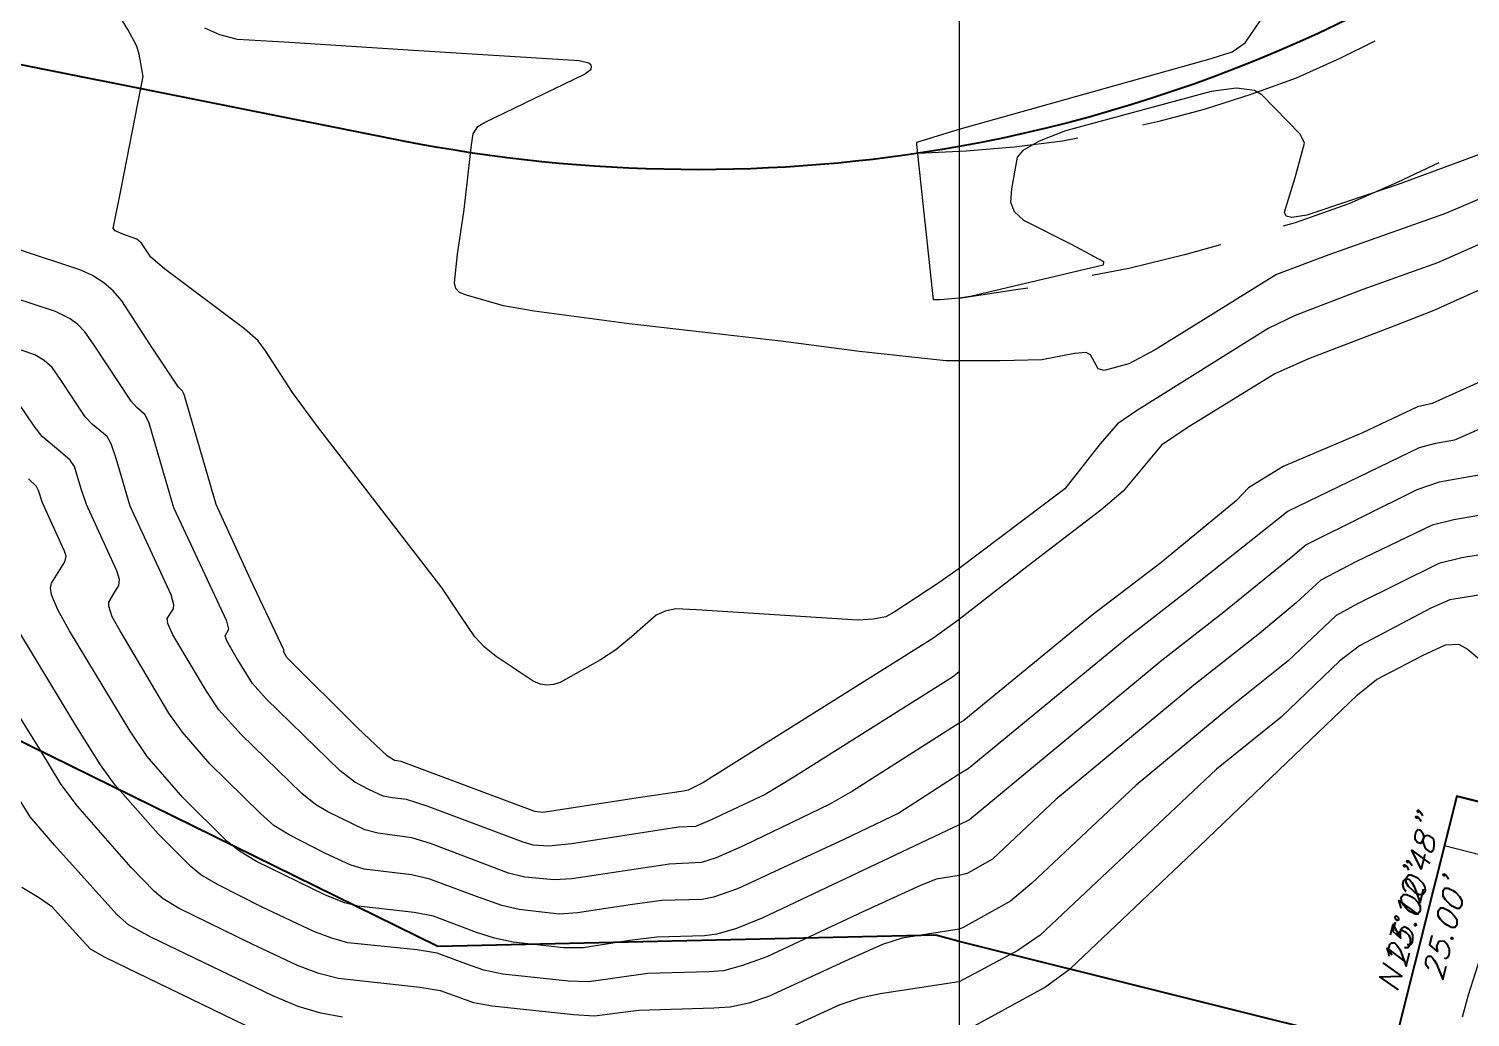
# Model space of a CAD drawing. Header units: feet. Extents: x 7 to 2308, y -319 to 1396.
# Drawn here: x 656.9 to 793.8, y 19.7 to 113.6 of the extents above; entities that cross this region are included whole.
import ezdxf

# ---------------------------------------------------------------- set-up
doc = ezdxf.new("R2010")
doc.units = ezdxf.units.FT
doc.header["$MEASUREMENT"] = 0
for name, color, linetype in [('PDF_ANNOT-BNDRY-T20', 7, 'Continuous'), ('PDF_X1003BASE$ANNOT-BNDRY-T20', 7, 'Continuous'), ('PDF_X1003BASE$PA_NEAT_LINE', 7, 'Continuous'), ('PDF_X1003BASE$PA_PARCEL', 7, 'Continuous'), ('PDF_X1003BASE$PR-SLOPE', 7, 'Continuous')]:
    doc.layers.add(name, color=color, linetype=linetype)
for name, color, linetype, true_color in [('PDF_X1003BASE$BL_BUILDING', 7, 'Continuous', 0x979797), ('PDF_X1003BASE$CR_CONT_DEF', 7, 'Continuous', 0x979797), ('PDF_X1003BASE$CR_NDX_DEF', 7, 'Continuous', 0x767676), ('PDF_X1003BASE$PR_BLDG_SETBACK', 7, 'Continuous', 0x767676)]:
    doc.layers.add(name, color=color, linetype=linetype, true_color=true_color)

msp = doc.modelspace()

# ---------------------------------------------------------------- linework, layer by layer
at = {"layer": 'PDF_ANNOT-BNDRY-T20', "lineweight": 40}
for points in [[(787.9, 34.41), (787.79, 34.41), (787.74, 34.57), (787.84, 34.57)], [(787.68, 32.81), (787.74, 33.02), (787.9, 33.23), (788.16, 33.23), (788.64, 33.02), (788.86, 32.86), (789.28, 32.43), (789.44, 32.06), (789.5, 31.74), (789.44, 31.58), (789.28, 31.37), (788.96, 31.32), (788.54, 31.53), (788.32, 31.74), (787.9, 32.12), (787.68, 32.49)], [(787.2, 31), (787.26, 31.16), (787.42, 31.37), (787.74, 31.37), (788.16, 31.16), (788.43, 31), (788.8, 30.62), (789.02, 30.25), (789.02, 29.88), (788.96, 29.72), (788.8, 29.5), (788.54, 29.5), (788.11, 29.72), (787.84, 29.88), (787.47, 30.3), (787.26, 30.62)], [(788.48, 28.54), (788.59, 28.6), (788.64, 28.44), (788.54, 28.38)]]:
    msp.add_lwpolyline(points, close=True, dxfattribs=at)
for points in [[(787.84, 34.57), (788, 34.46), (788.16, 34.25), (788.22, 34.09)], [(787.79, 26.62), (788.11, 26.62), (788.27, 26.84), (788.32, 27.1), (788.32, 27.48), (788.22, 27.74), (787.95, 28.06), (787.79, 28.17), (787.52, 28.28), (787.31, 28.17), (787.15, 27.96), (787.1, 27.69), (787.1, 27.37), (787.15, 27.21), (786.46, 27.85), (786.67, 28.76)], [(786.35, 25.61), (786.3, 25.66), (786.14, 25.88), (786.08, 26.04), (786.03, 26.25), (786.14, 26.62), (786.3, 26.78), (786.56, 26.78), (786.72, 26.62), (786.88, 26.41), (787.1, 26.09), (787.68, 24.54), (788, 25.82)]]:
    msp.add_lwpolyline(points, dxfattribs=at)
at = {"layer": 'PDF_X1003BASE$ANNOT-BNDRY-T20', "lineweight": 40}
for points in [[(788.75, 38.62), (788.64, 38.62), (788.59, 38.78), (788.7, 38.78)], [(788.91, 39.21), (788.8, 39.15), (788.75, 39.31), (788.86, 39.37)], [(788.54, 36.97), (788.64, 37.34), (788.8, 37.55), (788.96, 37.5), (789.12, 37.39), (789.28, 37.18), (789.34, 36.91), (789.28, 36.49), (789.34, 36.17), (789.44, 35.85), (789.6, 35.63), (789.82, 35.47), (790.03, 35.42), (790.14, 35.47), (790.3, 35.69), (790.35, 36.06), (790.35, 36.38), (790.3, 36.54), (790.14, 36.75), (789.92, 36.91), (789.71, 36.97), (789.5, 36.91), (789.34, 36.7), (789.18, 36.38), (789.07, 36.22), (788.86, 36.27), (788.7, 36.38), (788.54, 36.59)], [(787.63, 34.03), (787.52, 33.98), (787.42, 34.14), (787.52, 34.19)], [(791.36, 33.13), (791.26, 33.13), (791.2, 33.29), (791.31, 33.29)], [(791.2, 31.21), (791.2, 31.74), (791.36, 31.96), (791.68, 31.96), (792.11, 31.74), (792.38, 31.58), (792.75, 31.16), (792.96, 30.78), (792.96, 30.46), (792.91, 30.25), (792.75, 30.04), (792.48, 30.04), (792.06, 30.25), (791.79, 30.46), (791.42, 30.84)], [(790.72, 29.72), (790.78, 29.88), (790.94, 30.09), (791.2, 30.09), (791.63, 29.88), (791.9, 29.72), (792.27, 29.29), (792.48, 28.97), (792.48, 28.44), (792.32, 28.22), (792, 28.22), (791.58, 28.44), (791.31, 28.6), (790.94, 28.97), (790.72, 29.34)], [(791.95, 27.26), (792.06, 27.26), (792.11, 27.16), (792, 27.1)]]:
    msp.add_lwpolyline(points, close=True, dxfattribs=at)
for points in [[(788.7, 38.78), (788.86, 38.67), (789.02, 38.46), (789.07, 38.3)], [(788.86, 39.37), (789.02, 39.21), (789.18, 38.99), (789.23, 38.83)], [(789.44, 35.15), (789.12, 33.77), (788.22, 35.58), (789.92, 34.3)], [(787.68, 31.64), (787.63, 31.69), (787.47, 31.9), (787.42, 32.06), (787.36, 32.33), (787.47, 32.7), (787.58, 32.81), (787.68, 32.86), (787.9, 32.81), (788.06, 32.7), (788.22, 32.49), (788.43, 32.12), (789.02, 30.57), (789.34, 31.9)], [(787.52, 34.19), (787.74, 34.03), (787.84, 33.82), (787.9, 33.66)], [(791.31, 33.29), (791.47, 33.18), (791.63, 32.97), (791.68, 32.81)], [(787.2, 30.04), (787.15, 30.3), (786.99, 30.78), (788.75, 29.5)], [(786.19, 27.53), (786.46, 28.54), (786.94, 27.48), (787.04, 27.8), (787.15, 27.9), (787.26, 27.96), (787.52, 27.85), (787.68, 27.74), (787.95, 27.48), (788.06, 27.16), (788.06, 26.78), (788, 26.52), (787.84, 26.3), (787.52, 26.3)], [(791.31, 25.34), (791.47, 25.29), (791.58, 25.34), (791.74, 25.56), (791.79, 25.82), (791.79, 26.2), (791.68, 26.46), (791.47, 26.73), (791.31, 26.89), (790.99, 26.94), (790.78, 26.89), (790.67, 26.68), (790.56, 26.41), (790.62, 26.09), (790.67, 25.93), (789.92, 26.57), (790.14, 27.48)], [(786.08, 25.5), (786.03, 25.77), (785.87, 26.25), (787.58, 24.97)], [(786.94, 22.31), (785.18, 23.53), (787.26, 23.59), (785.5, 24.86)], [(789.87, 24.33), (789.76, 24.38), (789.6, 24.6), (789.55, 24.76), (789.55, 24.97), (789.6, 25.34), (789.76, 25.5), (790.03, 25.5), (790.19, 25.34), (790.35, 25.13), (790.56, 24.76), (791.15, 23.27), (791.47, 24.54)]]:
    msp.add_lwpolyline(points, dxfattribs=at)
for points, knots in [([(786.65, 29.23), (786.65, 29.26), (786.66, 29.27), (786.67, 29.3), (786.68, 29.31), (786.7, 29.32), (786.71, 29.32), (786.73, 29.33), (786.74, 29.33), (786.76, 29.33), (786.77, 29.32), (786.8, 29.31), (786.82, 29.3), (786.83, 29.28)], [0, 0, 0, 0, 0.001927458, 0.001927458, 0.003338474, 0.003338474, 0.004549934, 0.004549934, 0.005822868, 0.005822868, 0.007560808, 0.007560808, 0.009714621, 0.009714621, 0.009714621, 0.009714621]), ([(786.78, 28.92), (786.75, 28.95), (786.72, 28.98), (786.68, 29.04), (786.67, 29.08), (786.65, 29.14), (786.65, 29.16), (786.65, 29.2), (786.65, 29.22), (786.65, 29.23)], [0, 0, 0, 0, 0.00342883, 0.00342883, 0.00730024, 0.00730024, 0.00914534, 0.00914534, 0.01085068, 0.01085068, 0.01085068, 0.01085068]), ([(786.96, 28.97), (786.96, 28.95), (786.95, 28.93), (786.94, 28.91), (786.93, 28.9), (786.91, 28.89), (786.9, 28.88), (786.88, 28.88), (786.87, 28.88), (786.85, 28.88), (786.83, 28.89), (786.8, 28.9), (786.79, 28.91), (786.78, 28.92)], [0, 0, 0, 0, 0.001927064, 0.001927064, 0.0033382, 0.0033382, 0.00454993, 0.00454993, 0.00582351, 0.00582351, 0.007562513, 0.007562513, 0.009715713, 0.009715713, 0.009715713, 0.009715713]), ([(786.83, 29.28), (786.86, 29.26), (786.88, 29.23), (786.92, 29.16), (786.94, 29.12), (786.96, 29.06), (786.96, 29.05), (786.96, 29.01), (786.96, 28.99), (786.96, 28.97)], [0, 0, 0, 0, 0.00342883, 0.00342883, 0.00730024, 0.00730024, 0.00914534, 0.00914534, 0.01085068, 0.01085068, 0.01085068, 0.01085068])]:
    msp.add_open_spline(points, degree=3, knots=knots, dxfattribs=at)
at = {"layer": 'PDF_X1003BASE$BL_BUILDING', "lineweight": 25}
msp.add_arc((866.45, 0.26), 75.99, 147.6289, 165.1739, dxfattribs=at)
at = {"layer": 'PDF_X1003BASE$CR_CONT_DEF', "lineweight": 25}
for points in [[(798.03, 102.96), (792.75, 100.99), (786.83, 98.81), (778.25, 95.93), (776.81, 95.71), (776.28, 95.82), (776.12, 96.19), (777.13, 99.5), (778.03, 102.75), (777.61, 103.6), (773.98, 107.34), (773.29, 107.76), (771.58, 107.98), (769.18, 107.66), (755.32, 103.92), (752.82, 102.96), (751.27, 102.06), (750.74, 101.42), (750.21, 98.43), (750.1, 97.15), (750.47, 96.25), (751.33, 95.45), (755.86, 93.16), (758.95, 91.5), (758.9, 91.18), (746.31, 88.2), (745.25, 88.04), (743.44, 87.88), (742.8, 87.88), (741.2, 102.64), (741.2, 102.86), (745.25, 104.08), (769.18, 110.8), (771.16, 111.44), (772.38, 112.29), (777.13, 119.28)], [(797.44, 98.65), (791.42, 96.09), (780.33, 92.14), (775.37, 90.28), (763.85, 83.13), (761.35, 81.8), (759, 81.16), (758.42, 81.32), (757.72, 82.65), (757.3, 82.87), (756.18, 82.76), (753.09, 82.17), (749.14, 82.07), (745.25, 82.07), (743.97, 82.07), (735.76, 82.97), (728.3, 83.93), (713.9, 85.59), (704.89, 86.81), (701.96, 87.29), (698.44, 88.3), (697.8, 88.57), (697.43, 88.94), (697.32, 89.48), (697.59, 92.2), (698.23, 96.46), (698.92, 102.59), (699.08, 103.66), (699.51, 104.35), (700.15, 104.72), (709.64, 109.31), (710.28, 109.79), (710.33, 110), (710.28, 110.16), (710.06, 110.37), (709.16, 110.59), (693.43, 111.55), (681.12, 112.35), (676.69, 112.61), (675.04, 113.04), (673.6, 113.68)], [(802.61, 92.41), (790.3, 86.86), (786.51, 85.37), (778.41, 82.28), (775.21, 80.84), (766.89, 75.72), (764.44, 74.07), (760.82, 69.7), (758.68, 67.89), (751.65, 62.5), (747.54, 59.3), (745.25, 57.49), (742.74, 55.68), (720.89, 41.98), (719.5, 41.28), (719.07, 41.18), (714.97, 40.59), (705.69, 39.15), (704.95, 39.26), (699.93, 41.12), (692.26, 44), (691.62, 44.11), (690.93, 44.54), (688.1, 47.2), (681.38, 53.87), (681.06, 54.45), (681.12, 54.56), (677.97, 61.22), (674.67, 68.42), (671.63, 78.87), (671.47, 79.19), (671.09, 79.56), (668.37, 83.67), (665.71, 87.77), (664.91, 88.73), (664, 89.48), (662.94, 90.17), (661.82, 90.7), (650.04, 94.59)], [(745.25, 52.53), (744.61, 52), (729.36, 42.4), (726.8, 40.86), (721.63, 38.41), (720.19, 37.82), (718.59, 37.77), (708.41, 36.17), (706.28, 35.95), (704.79, 36.06), (703.83, 36.33), (694.71, 39.74), (692.74, 40.38), (691.4, 40.54), (690.55, 40.7), (689.17, 41.34), (687.83, 42.03), (686.45, 43.1), (679.41, 49.97), (678.13, 51.41), (676.58, 53.92), (675.68, 55.47), (675.52, 55.94), (675.89, 56.58), (675.68, 57.33), (670.67, 68.1), (669.12, 73.43), (668.32, 76.15), (667.95, 76.95), (667.15, 77.64), (666.62, 78.23), (663.04, 83.67), (662.19, 84.84), (661.55, 85.53), (660.8, 86.07), (659.42, 86.76), (653.39, 88.73)], [(801.92, 83.35), (790.14, 78.02), (788.75, 77.7), (783.53, 75.24), (776.01, 72.04), (772.7, 70.02), (771.58, 68.79), (764.39, 62.88), (757.88, 57.92), (745.67, 47.89), (745.25, 47.63), (735.12, 41.18), (732.88, 39.9), (724.83, 36.01), (722.17, 34.83), (720.78, 34.41), (717.74, 34.25), (708.46, 32.86), (706.76, 32.75), (703.99, 33.02), (702.44, 33.39), (695.03, 36.22), (693.27, 36.75), (690.02, 37.18), (688.79, 37.5), (685.27, 39.21), (684.1, 39.9), (682.82, 40.96), (677.06, 46.56), (674.93, 48.91), (673.76, 50.67), (670.56, 56.05), (670.08, 57.12), (670.03, 57.6), (670.61, 58.5), (670.67, 58.88), (670.4, 59.84), (668.64, 63.67), (666.51, 68.26), (665.18, 72.79), (664.7, 74.18), (664.32, 74.87), (662.94, 76.04), (662.24, 76.74), (659.9, 80.31), (659.1, 81.43), (658.35, 82.12), (657.45, 82.65), (652.7, 84.25)], [(795.95, 76.15), (792.27, 74.55), (790.46, 74.23), (788.91, 73.8), (776.49, 67.78), (766.95, 60.21), (761.24, 55.78), (746.1, 43.31), (745.25, 42.78), (739.49, 39.1), (734.27, 36.59), (724.19, 31.9), (721.9, 31.1), (720.83, 30.89), (716.99, 30.78), (714.22, 30.41), (709, 29.61), (707.24, 29.5), (703.45, 29.93), (701.8, 30.3), (699.4, 31.16), (694.98, 32.81), (693.22, 33.23), (688.74, 33.77), (687.41, 34.19), (685.06, 35.26), (681.6, 37.02), (680.16, 37.93), (678.88, 39.05), (674.08, 43.79), (671.47, 46.78), (670.19, 48.59), (665.55, 56.42), (664.8, 57.76), (664.48, 58.77), (664.48, 59.14), (665.02, 60.05), (665.44, 60.74), (665.5, 61.28), (665.23, 62.13), (662.35, 68.42), (661.82, 70.02), (661.23, 72.04), (660.8, 72.63), (659.9, 73.43), (658.14, 74.87), (657.39, 75.88), (655.95, 78.02)], [(796.96, 67.78), (792.22, 66.98), (790.14, 66.45), (782.89, 62.98), (779.58, 61.22), (777.23, 59.09), (773.77, 56.16), (767.53, 51.25), (754.42, 40.38), (748.39, 34.73), (745.99, 33.34), (745.25, 33.18), (743.06, 32.81), (741.57, 32.22), (736.08, 29.72), (726.96, 25.45), (724.67, 24.6), (722.86, 24.12), (721.47, 24.01), (715.66, 23.85), (710.06, 23.05), (708.14, 23.11), (701.91, 23.8), (700.09, 24.17), (698.39, 24.76), (695.67, 25.77), (693.75, 26.09), (687.19, 26.78), (685.65, 27.21), (683.94, 27.85), (678.98, 30.2), (674.88, 32.27), (673.23, 33.23), (672.27, 34.03), (669.17, 37.13), (665.07, 41.76), (663.68, 43.68), (661.44, 47.26), (655.31, 57.44)], [(799.79, 64.47), (792.96, 63.35), (790.78, 62.82), (783.05, 58.98), (781.02, 57.86), (776.49, 53.55), (770.94, 49.12), (762.04, 41.76), (752.13, 32.43), (750.1, 30.73), (745.62, 28.22), (745.25, 28.06), (739.81, 27.21), (737.94, 26.62), (734.75, 25.18), (727.12, 21.67), (725.26, 21.03), (723.5, 20.65), (721.95, 20.55), (714.81, 20.33), (712.78, 20.07), (710.6, 19.8), (708.62, 19.91), (700.89, 20.76), (699.13, 21.08), (695.99, 22.2), (694.02, 22.52), (686.29, 23.37), (684.42, 23.85), (682.4, 24.6), (678.02, 26.68), (671.15, 30.04), (669.65, 30.94), (668.8, 31.69), (666.62, 33.93), (661.5, 39.74), (659.95, 41.82), (657.93, 45.18), (655.37, 49.28)], [(801.97, 61.01), (791.84, 59.36), (790.03, 58.56), (783.26, 54.99), (781.39, 53.55), (775.8, 48.21), (769.66, 43.26), (764.17, 38.09), (752.93, 27.48), (750.79, 26.04), (745.25, 23.05), (745.2, 23.05), (737.73, 21.93), (735.81, 21.51), (733.89, 20.87), (729.68, 18.95)], [(745.25, 18.09), (753.35, 22.52), (755.8, 24.33), (768.07, 35.95), (783.05, 50.35), (784.86, 51.79), (789.23, 54.08), (791.42, 55.09), (792.64, 55.15), (793.49, 54.72), (800.48, 48.85)], [(686.66, 19.69), (684.63, 20.07), (682.45, 20.71), (680.05, 21.72), (668.48, 27.32), (666.35, 28.49), (665.23, 29.45), (659.31, 36.06), (657.02, 38.73), (656.01, 40.38)], [(656.22, 32.06), (657.82, 31.1), (659.05, 30.25), (661.34, 27.69), (662.72, 26.2), (664.11, 25.4), (678.4, 18.47)]]:
    msp.add_lwpolyline(points, dxfattribs=at)
at = {"layer": 'PDF_X1003BASE$CR_NDX_DEF', "lineweight": 25}
for points in [[(799.95, 95.5), (790.67, 91.4), (783.58, 88.84), (777.13, 86.39), (774.57, 85.16), (762.09, 77.32), (760.28, 76.1), (758.63, 74.18), (755.27, 69.91), (745.25, 62.34), (743.22, 60.9), (739.06, 58.18), (738.26, 57.76), (737.09, 57.54), (735.6, 57.44), (720.3, 58.4), (718.33, 58.5), (717.31, 58.29), (716.46, 57.92), (714.12, 55.84), (712.62, 54.61), (711.18, 53.65), (707.34, 51.52), (706.7, 51.31), (706.07, 51.25), (705.43, 51.36), (704.79, 51.63), (701.27, 53.97), (700.15, 54.88), (699.24, 55.84), (697.91, 57.81), (696.15, 60.48), (684.31, 75.83), (681.92, 79.08), (679.36, 83.03), (678.66, 83.99), (677.38, 85.11), (669.76, 90.81), (668.48, 91.93), (667.58, 93.26), (667.15, 93.64), (665.82, 94.12), (665.07, 94.44), (664.91, 94.65), (665.66, 98.43), (667.52, 107.98), (667.73, 109.1), (667.36, 111.23), (667.15, 111.97), (666.3, 113.57), (657.93, 127.17)], [(794.77, 71.24), (790.83, 70.55), (788.7, 69.81), (778.19, 64.58), (776.91, 63.51), (770.36, 58.18), (764.49, 53.6), (746.21, 38.46), (745.25, 37.98), (726.59, 29.13), (724.08, 28.12), (722.22, 27.58), (721.05, 27.42), (716.51, 27.32), (713.96, 27), (709.53, 26.3), (707.66, 26.3), (702.87, 26.84), (701.11, 27.21), (699.4, 27.74), (695.3, 29.29), (693.48, 29.66), (688.15, 30.25), (686.87, 30.57), (685.01, 31.32), (678.5, 34.51), (676.9, 35.47), (675.68, 36.43), (671.52, 40.59), (668.11, 44.48), (666.51, 46.88), (660.75, 56.42), (659.63, 58.4), (659.05, 59.84), (658.94, 60.48), (659.05, 60.96), (660.32, 62.98), (660.43, 63.51), (660.27, 63.99), (658.19, 68.58), (657.82, 69.75), (657.61, 70.13), (656.86, 70.87)]]:
    msp.add_lwpolyline(points, dxfattribs=at)
at = {"layer": 'PDF_X1003BASE$PA_NEAT_LINE', "lineweight": 25}
msp.add_lwpolyline([(745.25, 225.56), (745.25, 102.43), (745.25, 26.89), (745.25, -24.61), (745.25, -87.46), (745.25, -200.37), (745.25, -318.49)], dxfattribs=at)
at = {"layer": 'PDF_X1003BASE$PA_PARCEL', "lineweight": 40}
msp.add_lwpolyline([(1191.3, 200.95), (1038.51, 183.09), (889.93, 165.71, 0.146399), (806.24, 129.41, -0.118762), (745.25, 102.43, -0.092778), (692.47, 102.96), (519.64, 137.51)], format="xyb", dxfattribs=at)
msp.add_lwpolyline([(792.48, 40.7), (990.42, -8.93), (1038.51, 183.09), (990.42, -8.93), (792.48, 40.7), (786.46, 16.6), (745.25, 26.89), (743.01, 27.48), (695.72, 26.41), (635.7, 55.94), (587.98, 71.4), (519.64, 94.12)], dxfattribs=at)
at = {"layer": 'PDF_X1003BASE$PR-SLOPE', "lineweight": 25}
for points in [[(784.7, 112.45), (781.39, 110.8), (777.23, 108.94), (772.92, 107.39), (768.49, 105.95), (764.07, 104.78), (762.63, 104.46)], [(756.5, 103.23), (755.06, 102.96), (750.47, 102.38), (745.89, 102.01), (741.3, 101.79)], [(790.78, 100.89), (786.83, 99.02), (782.25, 96.99), (777.13, 95.18), (776.01, 94.86)], [(770.04, 93.1), (766.63, 92.14), (761.35, 90.86), (757.88, 90.17)], [(745.25, 88.04), (750.63, 88.84), (751.75, 89)]]:
    msp.add_lwpolyline(points, dxfattribs=at)
at = {"layer": 'PDF_X1003BASE$PR_BLDG_SETBACK', "lineweight": 25}
msp.add_lwpolyline([(791.31, 36.01), (803.04, 33.02)], dxfattribs=at)

doc.saveas('drawing.dxf')
